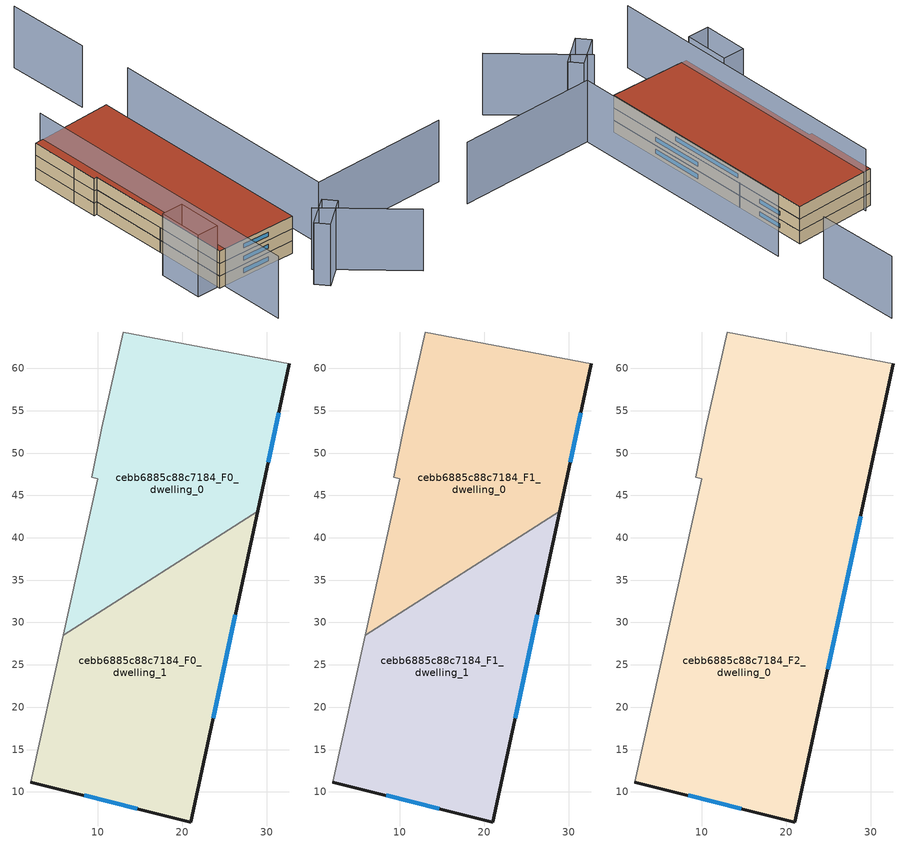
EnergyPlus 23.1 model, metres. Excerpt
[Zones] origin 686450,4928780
cebb6885c88c7184_F0_dwelling_0
 floor ground (EU_floor_Construction): 32.66,60.55 28.91,43.12 5.92,28.49 10.02,47 9.3,47.16 10.51,53 13.05,64.29 z0
 wall outside (EU_wall_Construction): 28.91,43.12 32.66,60.55 z0:3
 wall adiabatic (EU_wall_Construction): 32.66,60.55 13.05,64.29 10.51,53 9.3,47.16 10.02,47 5.92,28.49 z0:3
 wall to cebb6885c88c7184_F0_dwelling_1 (EU_wall_Construction): 5.92,28.49 28.91,43.12 z0:3
 window (EU_Window_Construction): 30.16,48.93 31.41,54.74 z1:2
cebb6885c88c7184_F0_dwelling_1
 floor ground (EU_floor_Construction): 28.91,43.12 21.03,6.45 2.08,11.16 5.92,28.49 z0
 wall outside (EU_wall_Construction): 2.08,11.16 21.03,6.45 28.91,43.12 z0:3
 wall adiabatic (EU_wall_Construction): 5.92,28.49 2.08,11.16 z0:3
 window (EU_Window_Construction): 23.65,18.67 26.28,30.9 / 8.4,9.59 14.71,8.02 z1:2
cebb6885c88c7184_F1_dwelling_0
 floor to cebb6885c88c7184_F0_dwelling_0 (EU_floor_Construction): 32.65,60.55 28.91,43.12 5.92,28.49 10.02,47 9.3,47.16 10.51,53 13.05,64.29 z3
 wall outside (EU_wall_Construction): 28.91,43.12 32.66,60.55 z3:6
 wall adiabatic (EU_wall_Construction): 32.66,60.55 13.05,64.29 10.51,53 9.3,47.16 10.02,47 5.92,28.49 z3:6
 wall to cebb6885c88c7184_F1_dwelling_1 (EU_wall_Construction): 5.92,28.49 28.91,43.12 z3:6
 window (EU_Window_Construction): 30.16,48.93 31.41,54.74 z4:5
cebb6885c88c7184_F1_dwelling_1
 floor to cebb6885c88c7184_F0_dwelling_1 (EU_floor_Construction): 28.91,43.12 21.02,6.45 2.08,11.16 5.92,28.49 z3
 wall outside (EU_wall_Construction): 2.08,11.16 21.03,6.45 28.91,43.12 z3:6
 wall adiabatic (EU_wall_Construction): 5.92,28.49 2.08,11.16 z3:6
 window (EU_Window_Construction): 23.65,18.67 26.28,30.9 / 8.4,9.59 14.71,8.02 z4:5
cebb6885c88c7184_F2_dwelling_0
 floor to cebb6885c88c7184_F1_dwelling_0 (EU_floor_Construction): 32.65,60.55 28.91,43.12 5.92,28.49 10.02,47 9.3,47.16 10.51,53 13.05,64.29 z6
 floor to cebb6885c88c7184_F1_dwelling_1 (EU_floor_Construction): 28.91,43.12 21.02,6.45 2.08,11.16 5.92,28.49 z6
 wall outside (EU_wall_Construction): 2.08,11.16 21.03,6.45 32.66,60.55 z6:9
 wall adiabatic (EU_wall_Construction): 32.66,60.55 13.05,64.29 10.51,53 9.3,47.16 10.02,47 2.08,11.16 z6:9
 window (EU_Window_Construction): 8.4,9.59 14.71,8.02 / 24.9,24.48 28.78,42.52 z7:8
 roof outside (EU_roof_Construction): 21.03,6.45 32.66,60.55 13.05,64.29 10.51,53 9.3,47.16 10.02,47 2.08,11.16 z9
shading: 18.44,-0.18 30.98,-18.94 / 59.37,-2.95 26.95,4.03 / 26.95,4.03 38.92,59.59 / 15.14,64.55 0.03,-4.72 / 40.24,71.69 44.18,91.28 / 14.32,-3.61 22.16,-0.01 / 22.16,-0.01 23.6,-3.15 / 23.6,-3.15 15.76,-6.75 / 15.76,-6.75 14.32,-3.61 / 4.53,22.19 2.23,11.81 / 2.23,11.81 -2.95,12.95 / -2.95,12.95 -0.65,23.34 / -0.65,23.34 4.53,22.19 z0:15
[Building]
EU S2 Campaign: North Axis=0; Terrain=City; Solar Distribution=FullExterior
[Site:Location]
Bologna: Latitude=44.5; Longitude=11.25; Time Zone=1; Elevation=37
[SizingPeriod:WeatherFileDays]
AnnualSizingPeriod: Begin Month=1; Begin Day of Month=1; End Month=12; End Day of Month=31; Day of Week for Start Day=Monday; Use Weather File Daylight Saving Period=No; Use Weather File Rain and Snow Indicators=No
[MATERIAL]
EU_InternalMass_Material: Roughness=MediumRough; Thickness=0.1; Conductivity=1; Density=1800; Specific Heat=900; Thermal Absorptance=0.9; Solar Absorptance=0.7; Visible Absorptance=0.7
[MATERIAL:NOMASS] Roughness=MediumRough; Thermal Absorptance=0.9; Solar Absorptance=0.7; Visible Absorptance=0.7
Name | Thermal Resistance
EU_wall_NoMass | 0.937881
EU_roof_NoMass | 0.548572
EU_floor_NoMass | 0.71348
[WINDOWMATERIAL:SIMPLEGLAZINGSYSTEM]
EU_Window_SimpleGlazing: UFactor=4.25633; Solar Heat Gain Coefficient=0.85; Visible Transmittance=0.85
[CONSTRUCTION]
EU_wall_Construction: EU_wall_NoMass
EU_roof_Construction: EU_roof_NoMass
EU_floor_Construction: EU_floor_NoMass
EU_InternalMass_Construction: EU_InternalMass_Material
EU_Window_Construction: EU_Window_SimpleGlazing
[ZONE] Type=1; Multiplier=1; Ceiling Height=autocalculate; Floor Area=autocalculate; Part of Total Floor Area=Yes
Name | Volume
cebb6885c88c7184_F0_dwelling_0; cebb6885c88c7184_F1_dwelling_0 | 1611.06
cebb6885c88c7184_F2_dwelling_0 | 3222.15
cebb6885c88c7184_F0_dwelling_1; cebb6885c88c7184_F1_dwelling_1 | 1611.11
[INTERNALMASS] Construction=EU_InternalMass_Construction
Name | Zone or ZoneList | Surface Area
cebb6885c88c7184_F0_dwelling_0_EU_InternalMass | cebb6885c88c7184_F0_dwelling_0 | 537.02
cebb6885c88c7184_F0_dwelling_1_EU_InternalMass | cebb6885c88c7184_F0_dwelling_1 | 537.036
cebb6885c88c7184_F1_dwelling_0_EU_InternalMass | cebb6885c88c7184_F1_dwelling_0 | 537.02
cebb6885c88c7184_F1_dwelling_1_EU_InternalMass | cebb6885c88c7184_F1_dwelling_1 | 537.036
cebb6885c88c7184_F2_dwelling_0_EU_InternalMass | cebb6885c88c7184_F2_dwelling_0 | 1074.06
[OTHEREQUIPMENT] Fuel Type=Electricity; Design Level Calculation Method=Watts/Area; Power per Zone Floor Area=1; Fraction Latent=0; Fraction Radiant=0; Fraction Lost=0; Carbon Dioxide Generation Rate=0; EndUse Subcategory=EU_Step8_InternalGains
Name | Zone or ZoneList or Space or SpaceList | Schedule
EU_Step8_InternalGain_cebb6885c88c7184_F0_dwelling_0_f000 | cebb6885c88c7184_F0_dwelling_0 | EU_Step8_GainSchedule_cebb6885c88c7184_F0_dwelling_0_f000
EU_Step8_InternalGain_cebb6885c88c7184_F0_dwelling_1_f000 | cebb6885c88c7184_F0_dwelling_1 | EU_Step8_GainSchedule_cebb6885c88c7184_F0_dwelling_1_f000
EU_Step8_InternalGain_cebb6885c88c7184_F1_dwelling_0_f000 | cebb6885c88c7184_F1_dwelling_0 | EU_Step8_GainSchedule_cebb6885c88c7184_F1_dwelling_0_f000
EU_Step8_InternalGain_cebb6885c88c7184_F1_dwelling_1_f000 | cebb6885c88c7184_F1_dwelling_1 | EU_Step8_GainSchedule_cebb6885c88c7184_F1_dwelling_1_f000
EU_Step8_InternalGain_cebb6885c88c7184_F2_dwelling_0_f000 | cebb6885c88c7184_F2_dwelling_0 | EU_Step8_GainSchedule_cebb6885c88c7184_F2_dwelling_0_f000
[ZONEVENTILATION:DESIGNFLOWRATE] Schedule=EU_AlwaysOn; Design Flow Rate Calculation Method=AirChanges/Hour; Air Changes per Hour=0.687892; Ventilation Type=Natural; Fan Pressure Rise=0; Fan Total Efficiency=1; Constant Term Coefficient=1; Temperature Term Coefficient=0; Velocity Term Coefficient=0; Velocity Squared Term Coefficient=0; Minimum Indoor Temperature=-100; Maximum Indoor Temperature=100; Delta Temperature=-100; Minimum Outdoor Temperature=-100; Maximum Outdoor Temperature=100; Maximum Wind Speed=40
Name | Zone or ZoneList or Space or SpaceList
EU_ConstantAir_cebb6885c88c7184_F0_dwelling_0 | cebb6885c88c7184_F0_dwelling_0
EU_ConstantAir_cebb6885c88c7184_F0_dwelling_1 | cebb6885c88c7184_F0_dwelling_1
EU_ConstantAir_cebb6885c88c7184_F1_dwelling_0 | cebb6885c88c7184_F1_dwelling_0
EU_ConstantAir_cebb6885c88c7184_F1_dwelling_1 | cebb6885c88c7184_F1_dwelling_1
EU_ConstantAir_cebb6885c88c7184_F2_dwelling_0 | cebb6885c88c7184_F2_dwelling_0
[HVACTEMPLATE:THERMOSTAT] Constant Heating Setpoint=20; Constant Cooling Setpoint=50
EU_HeatOnly_cebb6885c88c7184_F0_dwelling_0; EU_HeatOnly_cebb6885c88c7184_F0_dwelling_1; EU_HeatOnly_cebb6885c88c7184_F1_dwelling_0; EU_HeatOnly_cebb6885c88c7184_F1_dwelling_1; EU_HeatOnly_cebb6885c88c7184_F2_dwelling_0
[HVACTEMPLATE:ZONE:IDEALLOADSAIRSYSTEM] System Availability Schedule=EU_AlwaysOn; Maximum Heating Supply Air Temperature=50; Minimum Cooling Supply Air Temperature=13; Maximum Heating Supply Air Humidity Ratio=0.0156; Minimum Cooling Supply Air Humidity Ratio=0.0077; Heating Limit=NoLimit; Cooling Limit=NoLimit; Heating Availability Schedule=EU_AlwaysOn; Cooling Availability Schedule=EU_CoolingOff; Dehumidification Control Type=ConstantSensibleHeatRatio; Cooling Sensible Heat Ratio=0.7; Dehumidification Setpoint=60; Humidification Control Type=None; Humidification Setpoint=30; Outdoor Air Method=None; Outdoor Air Flow Rate per Person=0.00944; Outdoor Air Flow Rate per Zone Floor Area=0; Outdoor Air Flow Rate per Zone=0; Demand Controlled Ventilation Type=None; Outdoor Air Economizer Type=NoEconomizer; Heat Recovery Type=None; Sensible Heat Recovery Effectiveness=0.7; Latent Heat Recovery Effectiveness=0.65
Name | Template Thermostat
cebb6885c88c7184_F0_dwelling_0 | EU_HeatOnly_cebb6885c88c7184_F0_dwelling_0
cebb6885c88c7184_F0_dwelling_1 | EU_HeatOnly_cebb6885c88c7184_F0_dwelling_1
cebb6885c88c7184_F1_dwelling_0 | EU_HeatOnly_cebb6885c88c7184_F1_dwelling_0
cebb6885c88c7184_F1_dwelling_1 | EU_HeatOnly_cebb6885c88c7184_F1_dwelling_1
cebb6885c88c7184_F2_dwelling_0 | EU_HeatOnly_cebb6885c88c7184_F2_dwelling_0
[SIZING:ZONE] Zone Cooling Design Supply Air Temperature Input Method=SupplyAirTemperature; Zone Cooling Design Supply Air Temperature=13; Zone Heating Design Supply Air Temperature Input Method=SupplyAirTemperature; Zone Heating Design Supply Air Temperature=50; Zone Cooling Design Supply Air Humidity Ratio=0.008; Zone Heating Design Supply Air Humidity Ratio=0.008; Cooling Design Air Flow Method=DesignDay; Cooling Design Air Flow Rate=0; Cooling Minimum Air Flow per Zone Floor Area=0.000762; Cooling Minimum Air Flow=0; Cooling Minimum Air Flow Fraction=0.2; Heating Design Air Flow Method=DesignDay; Heating Design Air Flow Rate=0; Heating Maximum Air Flow per Zone Floor Area=0.002032; Heating Maximum Air Flow=0.141576; Heating Maximum Air Flow Fraction=0.3; Account for Dedicated Outdoor Air System=No; Dedicated Outdoor Air System Control Strategy=NeutralSupplyAir; Dedicated Outdoor Air Low Setpoint Temperature for Design=autosize; Dedicated Outdoor Air High Setpoint Temperature for Design=autosize; Zone Load Sizing Method=Sensible Load Only No Latent Load; Zone Latent Cooling Design Supply Air Humidity Ratio Input Method=HumidityRatioDifference; Zone Cooling Design Supply Air Humidity Ratio Difference=0.005; Zone Latent Heating Design Supply Air Humidity Ratio Input Method=HumidityRatioDifference; Zone Humidification Design Supply Air Humidity Ratio Difference=0.005
cebb6885c88c7184_F0_dwelling_0; cebb6885c88c7184_F0_dwelling_1; cebb6885c88c7184_F1_dwelling_0; cebb6885c88c7184_F1_dwelling_1; cebb6885c88c7184_F2_dwelling_0
[SCHEDULE:CONSTANT]
Name | Hourly Value
EU_AlwaysOn | 1
EU_CoolingOff | 0
[SCHEDULE:FILE] Column Number=1; Rows to Skip at Top=0; Number of Hours of Data=8760; Column Separator=Comma; Interpolate to Timestep=No; Minutes per Item=60; Adjust Schedule for Daylight Savings=Yes
Name | File
EU_Step8_GainSchedule_cebb6885c88c7184_F0_dwelling_0_f000 | ../../schedules/cebb6885c88c7184/cebb6885c88c7184_F0_dwelling_0_f000_gain.csv
EU_Step8_GainSchedule_cebb6885c88c7184_F0_dwelling_1_f000 | ../../schedules/cebb6885c88c7184/cebb6885c88c7184_F0_dwelling_1_f000_gain.csv
EU_Step8_GainSchedule_cebb6885c88c7184_F1_dwelling_0_f000 | ../../schedules/cebb6885c88c7184/cebb6885c88c7184_F1_dwelling_0_f000_gain.csv
EU_Step8_GainSchedule_cebb6885c88c7184_F1_dwelling_1_f000 | ../../schedules/cebb6885c88c7184/cebb6885c88c7184_F1_dwelling_1_f000_gain.csv
EU_Step8_GainSchedule_cebb6885c88c7184_F2_dwelling_0_f000 | ../../schedules/cebb6885c88c7184/cebb6885c88c7184_F2_dwelling_0_f000_gain.csv
